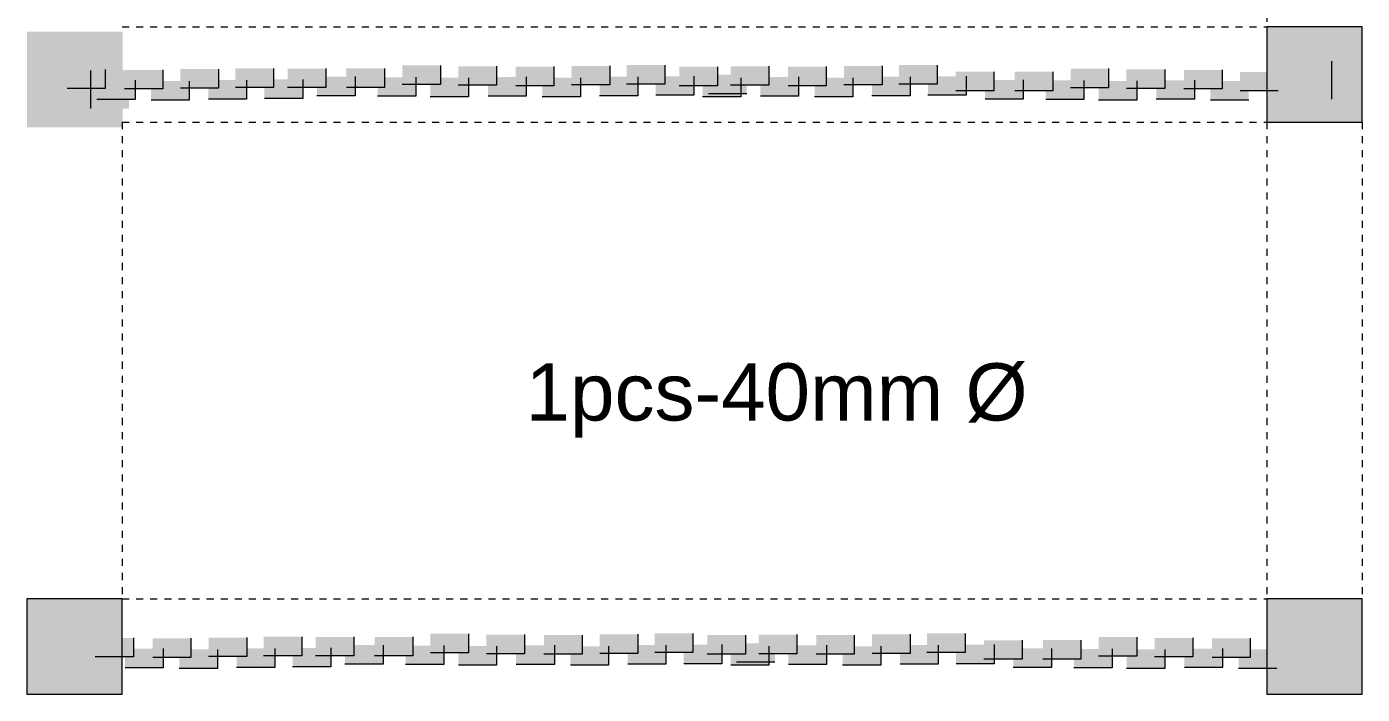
# Model space of a CAD drawing. Header units: millimetres. Extents: x 2391 to 3323, y 1596 to 2537.
# Drawn here: x 2815.74 to 2834.69, y 1867.16 to 1876.64 of the extents above; entities that cross this region are included whole.
import ezdxf

# ---------------------------------------------------------------- set-up
doc = ezdxf.new("R2010")
doc.units = ezdxf.units.MM
doc.linetypes.add('HIDDEN4', pattern=[0.09375, 0.0625, -0.03125])
doc.layers.add('columns', color=250, linetype='Continuous')
doc.layers.add('dimensions', color=203, linetype='Continuous')
doc.layers.add('PROPERTY LINES', color=140, linetype='HIDDEN4', lineweight=5)
doc.styles.get("Standard").update_dxf_attribs({"font": 'arial.ttf'})

msp = doc.modelspace()

# ---------------------------------------------------------------- hatches: boundary and pattern name
at = {"layer": 'columns', "linetype": 'ByBlock', "lineweight": 13}
h = msp.add_hatch(color=256, dxfattribs=at)
h.dxf.hatch_style = 1
h.paths.add_polyline_path([(2817.101, 1876.564), (2815.747, 1876.564), (2815.747, 1875.21), (2817.101, 1875.21)])
h = msp.add_hatch(color=256, dxfattribs=at)
h.dxf.hatch_style = 1
h.paths.add_polyline_path([(2833.339, 1876.636), (2833.339, 1875.282), (2834.693, 1875.282), (2834.693, 1876.636)])
at = {"layer": 'columns', "lineweight": 13, "ltscale": 0.25}
h = msp.add_hatch(color=256, dxfattribs=at)
h.dxf.hatch_style = 1
h.paths.add_polyline_path([(2816.44, 1876.006), (2816.44, 1875.464), (2815.899, 1875.464), (2815.899, 1876.006)])
h = msp.add_hatch(color=256, dxfattribs=at)
h.dxf.hatch_style = 1
h.paths.add_polyline_path([(2817.191, 1876.015), (2817.191, 1875.473), (2816.649, 1875.473), (2816.649, 1876.015)])
at = {"layer": 'columns', "linetype": 'ByBlock', "lineweight": 13}
h = msp.add_hatch(color=256, dxfattribs=at)
h.dxf.hatch_style = 1
h.paths.add_polyline_path([(2815.741, 1868.514), (2815.741, 1867.16), (2817.094, 1867.16), (2817.094, 1868.514)])
h = msp.add_hatch(color=256, dxfattribs=at)
h.dxf.hatch_style = 1
h.paths.add_polyline_path([(2833.339, 1868.514), (2833.339, 1867.16), (2834.693, 1867.16), (2834.693, 1868.514)])
at = {"layer": 'dimensions', "lineweight": 13, "ltscale": 0.25, "true_color": 0x000000}
h = msp.add_hatch(color=18, dxfattribs=at)
h.dxf.hatch_style = 1
h.paths.add_polyline_path([(2816.314, 1875.758), (2816.314, 1876.029), (2816.856, 1876.029), (2816.856, 1875.758)])
h = msp.add_hatch(color=18, dxfattribs=at)
h.dxf.hatch_style = 1
h.paths.add_polyline_path([(2817.13, 1875.752), (2817.13, 1876.023), (2817.672, 1876.023), (2817.672, 1875.752)])
h = msp.add_hatch(color=18, dxfattribs=at)
h.dxf.hatch_style = 1
h.paths.add_polyline_path([(2817.922, 1875.763), (2817.922, 1876.034), (2818.464, 1876.034), (2818.464, 1875.763)])
h = msp.add_hatch(color=18, dxfattribs=at)
h.dxf.hatch_style = 1
h.paths.add_polyline_path([(2818.703, 1875.774), (2818.703, 1876.045), (2819.244, 1876.045), (2819.244, 1875.774)])
h = msp.add_hatch(color=18, dxfattribs=at)
h.dxf.hatch_style = 1
h.paths.add_polyline_path([(2819.442, 1875.772), (2819.442, 1876.042), (2819.984, 1876.042), (2819.984, 1875.772)])
h = msp.add_hatch(color=18, dxfattribs=at)
h.dxf.hatch_style = 1
h.paths.add_polyline_path([(2819.858, 1875.656), (2819.858, 1875.927), (2820.4, 1875.927), (2820.4, 1875.656)])
h = msp.add_hatch(color=18, dxfattribs=at)
h.dxf.hatch_style = 1
h.paths.add_polyline_path([(2820.278, 1875.772), (2820.278, 1876.043), (2820.82, 1876.043), (2820.82, 1875.772)])
h = msp.add_hatch(color=18, dxfattribs=at)
h.dxf.hatch_style = 1
h.paths.add_polyline_path([(2820.72, 1875.649), (2820.72, 1875.919), (2821.261, 1875.919), (2821.261, 1875.649)])
h = msp.add_hatch(color=18, dxfattribs=at)
h.dxf.hatch_style = 1
h.paths.add_polyline_path([(2821.07, 1875.816), (2821.07, 1876.087), (2821.611, 1876.087), (2821.611, 1875.816)])
h = msp.add_hatch(color=18, dxfattribs=at)
h.dxf.hatch_style = 1
h.paths.add_polyline_path([(2821.865, 1875.804), (2821.865, 1876.075), (2822.406, 1876.075), (2822.406, 1875.804)])
h = msp.add_hatch(color=18, dxfattribs=at)
h.dxf.hatch_style = 1
h.paths.add_polyline_path([(2822.287, 1875.652), (2822.287, 1875.923), (2822.829, 1875.923), (2822.829, 1875.652)])
h = msp.add_hatch(color=18, dxfattribs=at)
h.dxf.hatch_style = 1
h.paths.add_polyline_path([(2822.681, 1875.799), (2822.681, 1876.069), (2823.222, 1876.069), (2823.222, 1875.799)])
h = msp.add_hatch(color=18, dxfattribs=at)
h.dxf.hatch_style = 1
h.paths.add_polyline_path([(2823.473, 1875.809), (2823.473, 1876.08), (2824.014, 1876.08), (2824.014, 1875.809)])
h = msp.add_hatch(color=18, dxfattribs=at)
h.dxf.hatch_style = 1
h.paths.add_polyline_path([(2823.871, 1875.655), (2823.871, 1875.926), (2824.412, 1875.926), (2824.412, 1875.655)])
h = msp.add_hatch(color=18, dxfattribs=at)
h.dxf.hatch_style = 1
h.paths.add_polyline_path([(2824.253, 1875.82), (2824.253, 1876.091), (2824.795, 1876.091), (2824.795, 1875.82)])
h = msp.add_hatch(color=18, dxfattribs=at)
h.dxf.hatch_style = 1
h.paths.add_polyline_path([(2824.666, 1875.662), (2824.666, 1875.933), (2825.207, 1875.933), (2825.207, 1875.662)])
h = msp.add_hatch(color=18, dxfattribs=at)
h.dxf.hatch_style = 1
h.paths.add_polyline_path([(2825, 1875.798), (2825, 1876.068), (2825.542, 1876.068), (2825.542, 1875.798)])
h = msp.add_hatch(color=18, dxfattribs=at)
h.dxf.hatch_style = 1
h.paths.add_polyline_path([(2825.416, 1875.682), (2825.416, 1875.953), (2825.958, 1875.953), (2825.958, 1875.682)])
h = msp.add_hatch(color=18, dxfattribs=at)
h.dxf.hatch_style = 1
h.paths.add_polyline_path([(2825.729, 1875.804), (2825.729, 1876.075), (2826.27, 1876.075), (2826.27, 1875.804)])
h = msp.add_hatch(color=18, dxfattribs=at)
h.dxf.hatch_style = 1
h.paths.add_polyline_path([(2826.152, 1875.652), (2826.152, 1875.923), (2826.693, 1875.923), (2826.693, 1875.652)])
h = msp.add_hatch(color=18, dxfattribs=at)
h.dxf.hatch_style = 1
h.paths.add_polyline_path([(2826.545, 1875.798), (2826.545, 1876.069), (2827.086, 1876.069), (2827.086, 1875.798)])
h = msp.add_hatch(color=18, dxfattribs=at)
h.dxf.hatch_style = 1
h.paths.add_polyline_path([(2827.337, 1875.809), (2827.337, 1876.08), (2827.879, 1876.08), (2827.879, 1875.809)])
h = msp.add_hatch(color=18, dxfattribs=at)
h.dxf.hatch_style = 1
h.paths.add_polyline_path([(2827.735, 1875.655), (2827.735, 1875.926), (2828.276, 1875.926), (2828.276, 1875.655)])
h = msp.add_hatch(color=18, dxfattribs=at)
h.dxf.hatch_style = 1
h.paths.add_polyline_path([(2828.118, 1875.82), (2828.118, 1876.091), (2828.659, 1876.091), (2828.659, 1875.82)])
h = msp.add_hatch(color=18, dxfattribs=at)
h.dxf.hatch_style = 1
h.paths.add_polyline_path([(2828.53, 1875.662), (2828.53, 1875.933), (2829.071, 1875.933), (2829.071, 1875.662)])
h = msp.add_hatch(color=18, dxfattribs=at)
h.dxf.hatch_style = 1
h.paths.add_polyline_path([(2828.925, 1875.725), (2828.925, 1875.996), (2829.466, 1875.996), (2829.466, 1875.725)])
h = msp.add_hatch(color=18, dxfattribs=at)
h.dxf.hatch_style = 1
h.paths.add_polyline_path([(2829.761, 1875.726), (2829.761, 1875.997), (2830.302, 1875.997), (2830.302, 1875.726)])
h = msp.add_hatch(color=18, dxfattribs=at)
h.dxf.hatch_style = 1
h.paths.add_polyline_path([(2830.553, 1875.77), (2830.553, 1876.041), (2831.094, 1876.041), (2831.094, 1875.77)])
h = msp.add_hatch(color=18, dxfattribs=at)
h.dxf.hatch_style = 1
h.paths.add_polyline_path([(2831.347, 1875.758), (2831.347, 1876.029), (2831.889, 1876.029), (2831.889, 1875.758)])
h = msp.add_hatch(color=18, dxfattribs=at)
h.dxf.hatch_style = 1
h.paths.add_polyline_path([(2832.163, 1875.752), (2832.163, 1876.023), (2832.705, 1876.023), (2832.705, 1875.752)])
h = msp.add_hatch(color=18, dxfattribs=at)
h.dxf.hatch_style = 1
h.paths.add_polyline_path([(2832.96, 1875.724), (2832.96, 1875.995), (2833.501, 1875.995), (2833.501, 1875.724)])
h = msp.add_hatch(color=18, dxfattribs=at)
h.dxf.hatch_style = 1
h.paths.add_polyline_path([(2816.737, 1875.605), (2816.737, 1875.876), (2817.278, 1875.876), (2817.278, 1875.605)])
h = msp.add_hatch(color=18, dxfattribs=at)
h.dxf.hatch_style = 1
h.paths.add_polyline_path([(2817.506, 1875.594), (2817.506, 1875.864), (2818.047, 1875.864), (2818.047, 1875.594)])
h = msp.add_hatch(color=18, dxfattribs=at)
h.dxf.hatch_style = 1
h.paths.add_polyline_path([(2818.32, 1875.608), (2818.32, 1875.879), (2818.861, 1875.879), (2818.861, 1875.608)])
h = msp.add_hatch(color=18, dxfattribs=at)
h.dxf.hatch_style = 1
h.paths.add_polyline_path([(2819.115, 1875.616), (2819.115, 1875.887), (2819.657, 1875.887), (2819.657, 1875.616)])
h = msp.add_hatch(color=18, dxfattribs=at)
h.dxf.hatch_style = 1
h.paths.add_polyline_path([(2821.468, 1875.641), (2821.468, 1875.912), (2822.009, 1875.912), (2822.009, 1875.641)])
h = msp.add_hatch(color=18, dxfattribs=at)
h.dxf.hatch_style = 1
h.paths.add_polyline_path([(2823.056, 1875.64), (2823.056, 1875.911), (2823.598, 1875.911), (2823.598, 1875.64)])
h = msp.add_hatch(color=18, dxfattribs=at)
h.dxf.hatch_style = 1
h.paths.add_polyline_path([(2825.332, 1875.641), (2825.332, 1875.912), (2825.873, 1875.912), (2825.873, 1875.641)])
h = msp.add_hatch(color=18, dxfattribs=at)
h.dxf.hatch_style = 1
h.paths.add_polyline_path([(2826.921, 1875.64), (2826.921, 1875.911), (2827.462, 1875.911), (2827.462, 1875.64)])
h = msp.add_hatch(color=18, dxfattribs=at)
h.dxf.hatch_style = 1
h.paths.add_polyline_path([(2829.341, 1875.609), (2829.341, 1875.88), (2829.883, 1875.88), (2829.883, 1875.609)])
h = msp.add_hatch(color=18, dxfattribs=at)
h.dxf.hatch_style = 1
h.paths.add_polyline_path([(2830.202, 1875.602), (2830.202, 1875.873), (2830.744, 1875.873), (2830.744, 1875.602)])
h = msp.add_hatch(color=18, dxfattribs=at)
h.dxf.hatch_style = 1
h.paths.add_polyline_path([(2830.95, 1875.595), (2830.95, 1875.866), (2831.492, 1875.866), (2831.492, 1875.595)])
h = msp.add_hatch(color=18, dxfattribs=at)
h.dxf.hatch_style = 1
h.paths.add_polyline_path([(2831.77, 1875.606), (2831.77, 1875.876), (2832.312, 1875.876), (2832.312, 1875.606)])
h = msp.add_hatch(color=18, dxfattribs=at)
h.dxf.hatch_style = 1
h.paths.add_polyline_path([(2832.539, 1875.594), (2832.539, 1875.865), (2833.081, 1875.865), (2833.081, 1875.594)])
h = msp.add_hatch(color=18, dxfattribs=at)
h.dxf.hatch_style = 1
h.paths.add_polyline_path([(2816.713, 1867.69), (2816.713, 1867.961), (2817.254, 1867.961), (2817.254, 1867.69)])
h = msp.add_hatch(color=18, dxfattribs=at)
h.dxf.hatch_style = 1
h.paths.add_polyline_path([(2818.321, 1867.695), (2818.321, 1867.966), (2818.863, 1867.966), (2818.863, 1867.695)])
h = msp.add_hatch(color=18, dxfattribs=at)
h.dxf.hatch_style = 1
h.paths.add_polyline_path([(2819.102, 1867.706), (2819.102, 1867.977), (2819.643, 1867.977), (2819.643, 1867.706)])
h = msp.add_hatch(color=18, dxfattribs=at)
h.dxf.hatch_style = 1
h.paths.add_polyline_path([(2819.841, 1867.704), (2819.841, 1867.974), (2820.382, 1867.974), (2820.382, 1867.704)])
h = msp.add_hatch(color=18, dxfattribs=at)
h.dxf.hatch_style = 1
h.paths.add_polyline_path([(2820.677, 1867.704), (2820.677, 1867.975), (2821.218, 1867.975), (2821.218, 1867.704)])
h = msp.add_hatch(color=18, dxfattribs=at)
h.dxf.hatch_style = 1
h.paths.add_polyline_path([(2821.469, 1867.748), (2821.469, 1868.019), (2822.01, 1868.019), (2822.01, 1867.748)])
h = msp.add_hatch(color=18, dxfattribs=at)
h.dxf.hatch_style = 1
h.paths.add_polyline_path([(2822.264, 1867.736), (2822.264, 1868.007), (2822.805, 1868.007), (2822.805, 1867.736)])
h = msp.add_hatch(color=18, dxfattribs=at)
h.dxf.hatch_style = 1
h.paths.add_polyline_path([(2823.08, 1867.731), (2823.08, 1868.001), (2823.621, 1868.001), (2823.621, 1867.731)])
h = msp.add_hatch(color=18, dxfattribs=at)
h.dxf.hatch_style = 1
h.paths.add_polyline_path([(2823.872, 1867.741), (2823.872, 1868.012), (2824.413, 1868.012), (2824.413, 1867.741)])
h = msp.add_hatch(color=18, dxfattribs=at)
h.dxf.hatch_style = 1
h.paths.add_polyline_path([(2824.652, 1867.752), (2824.652, 1868.023), (2825.194, 1868.023), (2825.194, 1867.752)])
h = msp.add_hatch(color=18, dxfattribs=at)
h.dxf.hatch_style = 1
h.paths.add_polyline_path([(2825.399, 1867.73), (2825.399, 1868), (2825.94, 1868), (2825.94, 1867.73)])
h = msp.add_hatch(color=18, dxfattribs=at)
h.dxf.hatch_style = 1
h.paths.add_polyline_path([(2826.128, 1867.736), (2826.128, 1868.007), (2826.669, 1868.007), (2826.669, 1867.736)])
h = msp.add_hatch(color=18, dxfattribs=at)
h.dxf.hatch_style = 1
h.paths.add_polyline_path([(2826.944, 1867.73), (2826.944, 1868.001), (2827.485, 1868.001), (2827.485, 1867.73)])
h = msp.add_hatch(color=18, dxfattribs=at)
h.dxf.hatch_style = 1
h.paths.add_polyline_path([(2827.736, 1867.741), (2827.736, 1868.012), (2828.277, 1868.012), (2828.277, 1867.741)])
h = msp.add_hatch(color=18, dxfattribs=at)
h.dxf.hatch_style = 1
h.paths.add_polyline_path([(2828.516, 1867.752), (2828.516, 1868.023), (2829.058, 1868.023), (2829.058, 1867.752)])
h = msp.add_hatch(color=18, dxfattribs=at)
h.dxf.hatch_style = 1
h.paths.add_polyline_path([(2830.951, 1867.702), (2830.951, 1867.973), (2831.493, 1867.973), (2831.493, 1867.702)])
h = msp.add_hatch(color=18, dxfattribs=at)
h.dxf.hatch_style = 1
h.paths.add_polyline_path([(2831.746, 1867.69), (2831.746, 1867.961), (2832.288, 1867.961), (2832.288, 1867.69)])
h = msp.add_hatch(color=18, dxfattribs=at)
h.dxf.hatch_style = 1
h.paths.add_polyline_path([(2817.136, 1867.537), (2817.136, 1867.808), (2817.677, 1867.808), (2817.677, 1867.537)])
h = msp.add_hatch(color=18, dxfattribs=at)
h.dxf.hatch_style = 1
h.paths.add_polyline_path([(2817.529, 1867.684), (2817.529, 1867.955), (2818.07, 1867.955), (2818.07, 1867.684)])
h = msp.add_hatch(color=18, dxfattribs=at)
h.dxf.hatch_style = 1
h.paths.add_polyline_path([(2817.905, 1867.526), (2817.905, 1867.796), (2818.446, 1867.796), (2818.446, 1867.526)])
h = msp.add_hatch(color=18, dxfattribs=at)
h.dxf.hatch_style = 1
h.paths.add_polyline_path([(2818.719, 1867.54), (2818.719, 1867.811), (2819.26, 1867.811), (2819.26, 1867.54)])
h = msp.add_hatch(color=18, dxfattribs=at)
h.dxf.hatch_style = 1
h.paths.add_polyline_path([(2819.514, 1867.548), (2819.514, 1867.819), (2820.055, 1867.819), (2820.055, 1867.548)])
h = msp.add_hatch(color=18, dxfattribs=at)
h.dxf.hatch_style = 1
h.paths.add_polyline_path([(2820.257, 1867.588), (2820.257, 1867.859), (2820.799, 1867.859), (2820.799, 1867.588)])
h = msp.add_hatch(color=18, dxfattribs=at)
h.dxf.hatch_style = 1
h.paths.add_polyline_path([(2821.118, 1867.581), (2821.118, 1867.851), (2821.66, 1867.851), (2821.66, 1867.581)])
h = msp.add_hatch(color=18, dxfattribs=at)
h.dxf.hatch_style = 1
h.paths.add_polyline_path([(2821.867, 1867.573), (2821.867, 1867.844), (2822.408, 1867.844), (2822.408, 1867.573)])
h = msp.add_hatch(color=18, dxfattribs=at)
h.dxf.hatch_style = 1
h.paths.add_polyline_path([(2822.686, 1867.584), (2822.686, 1867.855), (2823.228, 1867.855), (2823.228, 1867.584)])
h = msp.add_hatch(color=18, dxfattribs=at)
h.dxf.hatch_style = 1
h.paths.add_polyline_path([(2823.455, 1867.572), (2823.455, 1867.843), (2823.997, 1867.843), (2823.997, 1867.572)])
h = msp.add_hatch(color=18, dxfattribs=at)
h.dxf.hatch_style = 1
h.paths.add_polyline_path([(2824.269, 1867.587), (2824.269, 1867.858), (2824.811, 1867.858), (2824.811, 1867.587)])
h = msp.add_hatch(color=18, dxfattribs=at)
h.dxf.hatch_style = 1
h.paths.add_polyline_path([(2825.065, 1867.594), (2825.065, 1867.865), (2825.606, 1867.865), (2825.606, 1867.594)])
h = msp.add_hatch(color=18, dxfattribs=at)
h.dxf.hatch_style = 1
h.paths.add_polyline_path([(2825.731, 1867.573), (2825.731, 1867.844), (2826.272, 1867.844), (2826.272, 1867.573)])
h = msp.add_hatch(color=18, dxfattribs=at)
h.dxf.hatch_style = 1
h.paths.add_polyline_path([(2825.815, 1867.614), (2825.815, 1867.885), (2826.357, 1867.885), (2826.357, 1867.614)])
h = msp.add_hatch(color=18, dxfattribs=at)
h.dxf.hatch_style = 1
h.paths.add_polyline_path([(2826.55, 1867.584), (2826.55, 1867.855), (2827.092, 1867.855), (2827.092, 1867.584)])
h = msp.add_hatch(color=18, dxfattribs=at)
h.dxf.hatch_style = 1
h.paths.add_polyline_path([(2827.319, 1867.572), (2827.319, 1867.843), (2827.861, 1867.843), (2827.861, 1867.572)])
h = msp.add_hatch(color=18, dxfattribs=at)
h.dxf.hatch_style = 1
h.paths.add_polyline_path([(2828.134, 1867.587), (2828.134, 1867.858), (2828.675, 1867.858), (2828.675, 1867.587)])
h = msp.add_hatch(color=18, dxfattribs=at)
h.dxf.hatch_style = 1
h.paths.add_polyline_path([(2828.929, 1867.594), (2828.929, 1867.865), (2829.47, 1867.865), (2829.47, 1867.594)])
h = msp.add_hatch(color=18, dxfattribs=at)
h.dxf.hatch_style = 1
h.paths.add_polyline_path([(2829.324, 1867.657), (2829.324, 1867.928), (2829.865, 1867.928), (2829.865, 1867.657)])
h = msp.add_hatch(color=18, dxfattribs=at)
h.dxf.hatch_style = 1
h.paths.add_polyline_path([(2829.74, 1867.541), (2829.74, 1867.812), (2830.281, 1867.812), (2830.281, 1867.541)])
h = msp.add_hatch(color=18, dxfattribs=at)
h.dxf.hatch_style = 1
h.paths.add_polyline_path([(2830.16, 1867.658), (2830.16, 1867.929), (2830.701, 1867.929), (2830.701, 1867.658)])
h = msp.add_hatch(color=18, dxfattribs=at)
h.dxf.hatch_style = 1
h.paths.add_polyline_path([(2830.601, 1867.534), (2830.601, 1867.805), (2831.143, 1867.805), (2831.143, 1867.534)])
h = msp.add_hatch(color=18, dxfattribs=at)
h.dxf.hatch_style = 1
h.paths.add_polyline_path([(2831.349, 1867.527), (2831.349, 1867.798), (2831.891, 1867.798), (2831.891, 1867.527)])
h = msp.add_hatch(color=18, dxfattribs=at)
h.dxf.hatch_style = 1
h.paths.add_polyline_path([(2832.169, 1867.538), (2832.169, 1867.808), (2832.71, 1867.808), (2832.71, 1867.538)])
h = msp.add_hatch(color=18, dxfattribs=at)
h.dxf.hatch_style = 1
h.paths.add_polyline_path([(2832.562, 1867.684), (2832.562, 1867.955), (2833.104, 1867.955), (2833.104, 1867.684)])
h = msp.add_hatch(color=18, dxfattribs=at)
h.dxf.hatch_style = 1
h.paths.add_polyline_path([(2832.938, 1867.526), (2832.938, 1867.797), (2833.479, 1867.797), (2833.479, 1867.526)])

# ---------------------------------------------------------------- linework, layer by layer
at = {"layer": 'columns', "linetype": 'ByBlock', "lineweight": 13}
for p, q in [((2834.693, 1876.636), (2833.339, 1876.636)), ((2833.339, 1876.636), (2833.339, 1875.282)), ((2834.693, 1875.282), (2834.693, 1876.636)), ((2833.339, 1875.282), (2834.693, 1875.282)), ((2817.094, 1868.514), (2815.741, 1868.514)), ((2815.741, 1868.514), (2815.741, 1867.16)), ((2817.094, 1867.16), (2817.094, 1868.514)), ((2834.693, 1868.514), (2833.339, 1868.514)), ((2833.339, 1868.514), (2833.339, 1867.16)), ((2834.693, 1867.16), (2834.693, 1868.514)), ((2815.741, 1867.16), (2817.094, 1867.16)), ((2833.339, 1867.16), (2834.693, 1867.16))]:
    msp.add_line(p, q, dxfattribs=at)
at = {"layer": 'columns', "lineweight": 13, "ltscale": 0.25}
for p, q in [((2834.262, 1875.608), (2834.262, 1876.149)), ((2816.649, 1875.473), (2816.649, 1876.015))]:
    msp.add_line(p, q, dxfattribs=at)
at = {"layer": 'dimensions', "color": 18, "lineweight": 13, "ltscale": 0.25, "true_color": 0x000000}
for p, q in [((2816.856, 1876.029), (2816.856, 1875.758)), ((2817.672, 1876.023), (2817.672, 1875.752)), ((2818.464, 1876.034), (2818.464, 1875.763)), ((2819.244, 1876.045), (2819.244, 1875.774)), ((2819.984, 1876.042), (2819.984, 1875.772)), ((2820.4, 1875.927), (2820.4, 1875.656)), ((2820.82, 1876.043), (2820.82, 1875.772)), ((2821.261, 1875.919), (2821.261, 1875.649)), ((2821.611, 1876.087), (2821.611, 1875.816)), ((2822.406, 1876.075), (2822.406, 1875.804)), ((2822.829, 1875.923), (2822.829, 1875.652)), ((2823.222, 1876.069), (2823.222, 1875.799)), ((2824.014, 1876.08), (2824.014, 1875.809)), ((2824.412, 1875.926), (2824.412, 1875.655)), ((2824.795, 1876.091), (2824.795, 1875.82)), ((2825.207, 1875.933), (2825.207, 1875.662)), ((2825.542, 1876.068), (2825.542, 1875.798)), ((2826.27, 1876.075), (2826.27, 1875.804)), ((2826.693, 1875.923), (2826.693, 1875.652)), ((2827.086, 1876.069), (2827.086, 1875.798)), ((2827.879, 1876.08), (2827.879, 1875.809)), ((2828.276, 1875.926), (2828.276, 1875.655)), ((2828.659, 1876.091), (2828.659, 1875.82)), ((2829.071, 1875.933), (2829.071, 1875.662)), ((2829.466, 1875.996), (2829.466, 1875.725)), ((2830.302, 1875.997), (2830.302, 1875.726)), ((2831.094, 1876.041), (2831.094, 1875.77)), ((2831.889, 1876.029), (2831.889, 1875.758)), ((2832.705, 1876.023), (2832.705, 1875.752)), ((2816.856, 1875.758), (2816.314, 1875.758)), ((2817.672, 1875.752), (2817.13, 1875.752)), ((2817.278, 1875.876), (2817.278, 1875.605)), ((2818.464, 1875.763), (2817.922, 1875.763)), ((2818.047, 1875.864), (2818.047, 1875.594)), ((2819.244, 1875.774), (2818.703, 1875.774)), ((2818.861, 1875.879), (2818.861, 1875.608)), ((2819.984, 1875.772), (2819.442, 1875.772)), ((2819.657, 1875.887), (2819.657, 1875.616)), ((2820.82, 1875.772), (2820.278, 1875.772)), ((2821.611, 1875.816), (2821.07, 1875.816)), ((2822.406, 1875.804), (2821.865, 1875.804)), ((2822.009, 1875.912), (2822.009, 1875.641)), ((2823.222, 1875.799), (2822.681, 1875.799)), ((2824.014, 1875.809), (2823.473, 1875.809)), ((2823.598, 1875.911), (2823.598, 1875.64)), ((2824.795, 1875.82), (2824.253, 1875.82)), ((2825.542, 1875.798), (2825, 1875.798)), ((2826.27, 1875.804), (2825.729, 1875.804)), ((2825.873, 1875.912), (2825.873, 1875.641)), ((2827.086, 1875.798), (2826.545, 1875.798)), ((2827.879, 1875.809), (2827.337, 1875.809)), ((2827.462, 1875.911), (2827.462, 1875.64)), ((2828.659, 1875.82), (2828.118, 1875.82)), ((2829.883, 1875.88), (2829.883, 1875.609)), ((2831.094, 1875.77), (2830.553, 1875.77)), ((2830.744, 1875.873), (2830.744, 1875.602)), ((2831.889, 1875.758), (2831.347, 1875.758)), ((2831.492, 1875.866), (2831.492, 1875.595)), ((2832.705, 1875.752), (2832.163, 1875.752)), ((2832.312, 1875.876), (2832.312, 1875.606)), ((2817.278, 1875.605), (2816.737, 1875.605)), ((2818.047, 1875.594), (2817.506, 1875.594)), ((2818.861, 1875.608), (2818.32, 1875.608)), ((2819.657, 1875.616), (2819.115, 1875.616)), ((2820.4, 1875.656), (2819.858, 1875.656)), ((2821.261, 1875.649), (2820.72, 1875.649)), ((2822.009, 1875.641), (2821.468, 1875.641)), ((2822.829, 1875.652), (2822.287, 1875.652)), ((2823.598, 1875.64), (2823.056, 1875.64)), ((2824.412, 1875.655), (2823.871, 1875.655)), ((2825.207, 1875.662), (2824.666, 1875.662)), ((2825.873, 1875.641), (2825.332, 1875.641)), ((2825.958, 1875.682), (2825.416, 1875.682)), ((2826.693, 1875.652), (2826.152, 1875.652)), ((2827.462, 1875.64), (2826.921, 1875.64)), ((2828.276, 1875.655), (2827.735, 1875.655)), ((2829.071, 1875.662), (2828.53, 1875.662)), ((2829.466, 1875.725), (2828.925, 1875.725)), ((2829.883, 1875.609), (2829.341, 1875.609)), ((2830.302, 1875.726), (2829.761, 1875.726)), ((2830.744, 1875.602), (2830.202, 1875.602)), ((2831.492, 1875.595), (2830.95, 1875.595)), ((2832.312, 1875.606), (2831.77, 1875.606)), ((2833.081, 1875.594), (2832.539, 1875.594)), ((2833.501, 1875.724), (2832.96, 1875.724)), ((2817.254, 1867.961), (2817.254, 1867.69)), ((2818.863, 1867.966), (2818.863, 1867.695)), ((2819.643, 1867.977), (2819.643, 1867.706)), ((2820.382, 1867.974), (2820.382, 1867.704)), ((2821.218, 1867.975), (2821.218, 1867.704)), ((2822.01, 1868.019), (2822.01, 1867.748)), ((2822.805, 1868.007), (2822.805, 1867.736)), ((2823.621, 1868.001), (2823.621, 1867.731)), ((2824.413, 1868.012), (2824.413, 1867.741)), ((2825.194, 1868.023), (2825.194, 1867.752)), ((2825.94, 1868), (2825.94, 1867.73)), ((2826.669, 1868.007), (2826.669, 1867.736)), ((2827.485, 1868.001), (2827.485, 1867.73)), ((2828.277, 1868.012), (2828.277, 1867.741)), ((2829.058, 1868.023), (2829.058, 1867.752)), ((2831.493, 1867.973), (2831.493, 1867.702)), ((2832.288, 1867.961), (2832.288, 1867.69)), ((2817.677, 1867.808), (2817.677, 1867.537)), ((2818.07, 1867.955), (2818.07, 1867.684)), ((2818.446, 1867.796), (2818.446, 1867.526)), ((2819.26, 1867.811), (2819.26, 1867.54)), ((2820.055, 1867.819), (2820.055, 1867.548)), ((2820.799, 1867.859), (2820.799, 1867.588)), ((2821.66, 1867.851), (2821.66, 1867.581)), ((2822.408, 1867.844), (2822.408, 1867.573)), ((2823.228, 1867.855), (2823.228, 1867.584)), ((2823.997, 1867.843), (2823.997, 1867.572)), ((2824.811, 1867.858), (2824.811, 1867.587)), ((2825.606, 1867.865), (2825.606, 1867.594)), ((2826.272, 1867.844), (2826.272, 1867.573)), ((2827.092, 1867.855), (2827.092, 1867.584)), ((2827.861, 1867.843), (2827.861, 1867.572)), ((2828.675, 1867.858), (2828.675, 1867.587)), ((2829.47, 1867.865), (2829.47, 1867.594)), ((2829.865, 1867.928), (2829.865, 1867.657)), ((2830.281, 1867.812), (2830.281, 1867.541)), ((2830.701, 1867.929), (2830.701, 1867.658)), ((2831.143, 1867.805), (2831.143, 1867.534)), ((2831.891, 1867.798), (2831.891, 1867.527)), ((2832.71, 1867.808), (2832.71, 1867.538)), ((2833.104, 1867.955), (2833.104, 1867.684)), ((2817.254, 1867.69), (2816.713, 1867.69)), ((2818.07, 1867.684), (2817.529, 1867.684)), ((2818.863, 1867.695), (2818.321, 1867.695)), ((2819.643, 1867.706), (2819.102, 1867.706)), ((2820.382, 1867.704), (2819.841, 1867.704)), ((2820.799, 1867.588), (2820.257, 1867.588)), ((2821.218, 1867.704), (2820.677, 1867.704)), ((2821.66, 1867.581), (2821.118, 1867.581)), ((2822.01, 1867.748), (2821.469, 1867.748)), ((2822.805, 1867.736), (2822.264, 1867.736)), ((2823.228, 1867.584), (2822.686, 1867.584)), ((2823.621, 1867.731), (2823.08, 1867.731)), ((2824.413, 1867.741), (2823.872, 1867.741)), ((2824.811, 1867.587), (2824.269, 1867.587)), ((2825.194, 1867.752), (2824.652, 1867.752)), ((2825.606, 1867.594), (2825.065, 1867.594)), ((2825.94, 1867.73), (2825.399, 1867.73)), ((2826.357, 1867.614), (2825.815, 1867.614)), ((2826.669, 1867.736), (2826.128, 1867.736)), ((2827.092, 1867.584), (2826.55, 1867.584)), ((2827.485, 1867.73), (2826.944, 1867.73)), ((2828.277, 1867.741), (2827.736, 1867.741)), ((2828.675, 1867.587), (2828.134, 1867.587)), ((2829.058, 1867.752), (2828.516, 1867.752)), ((2829.47, 1867.594), (2828.929, 1867.594)), ((2829.865, 1867.657), (2829.324, 1867.657)), ((2830.701, 1867.658), (2830.16, 1867.658)), ((2831.493, 1867.702), (2830.951, 1867.702)), ((2832.288, 1867.69), (2831.746, 1867.69)), ((2833.104, 1867.684), (2832.562, 1867.684)), ((2817.677, 1867.537), (2817.136, 1867.537)), ((2818.446, 1867.526), (2817.905, 1867.526)), ((2819.26, 1867.54), (2818.719, 1867.54)), ((2820.055, 1867.548), (2819.514, 1867.548)), ((2822.408, 1867.573), (2821.867, 1867.573)), ((2823.997, 1867.572), (2823.455, 1867.572)), ((2826.272, 1867.573), (2825.731, 1867.573)), ((2827.861, 1867.572), (2827.319, 1867.572)), ((2830.281, 1867.541), (2829.74, 1867.541)), ((2831.143, 1867.534), (2830.601, 1867.534)), ((2831.891, 1867.527), (2831.349, 1867.527)), ((2832.71, 1867.538), (2832.169, 1867.538)), ((2833.479, 1867.526), (2832.938, 1867.526))]:
    msp.add_line(p, q, dxfattribs=at)
at = {"layer": 'PROPERTY LINES', "lineweight": 13, "ltscale": 0.25}
for p, q in [((2833.339, 1883.405), (2833.339, 1876.636)), ((2817.094, 1876.636), (2833.339, 1876.636)), ((2817.094, 1875.282), (2833.339, 1875.282)), ((2817.094, 1875.282), (2817.094, 1868.514)), ((2833.339, 1875.282), (2833.339, 1868.514)), ((2834.693, 1875.282), (2834.693, 1868.514)), ((2817.094, 1868.514), (2833.339, 1868.514))]:
    msp.add_line(p, q, dxfattribs=at)

# ---------------------------------------------------------------- texts
at = {"layer": 'dimensions'}
msp.add_text('1pcs-40mm Ø', height=0.81225, dxfattribs=at).set_placement((2822.82, 1871.046))

doc.saveas('drawing.dxf')
